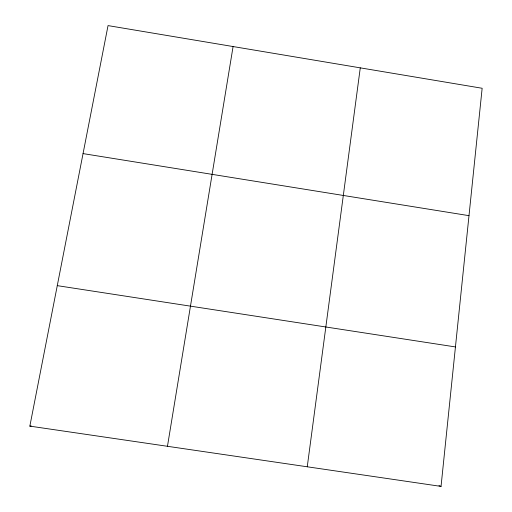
<?xml version="1.0" encoding="UTF-8"?>
<svg xmlns="http://www.w3.org/2000/svg" width="512" height="512" viewBox="0 0 512 512"><rect width="100%" height="100%" fill="white"/><g stroke="black" fill="none" stroke-linecap="round" stroke-linejoin="round"><path stroke-width="0.77" d="M441.043 486.4L482.15 88.269L108.038 25.6L29.85 426.125L441.043 486.4L438.963 485.651M307.251 466.79L360.275 67.853M167.462 446.298L233.088 46.547M29.85 426.125L31.232 425.939M57.274 285.645L455.443 346.931M83.046 153.6L468.998 215.667"/></g></svg>
